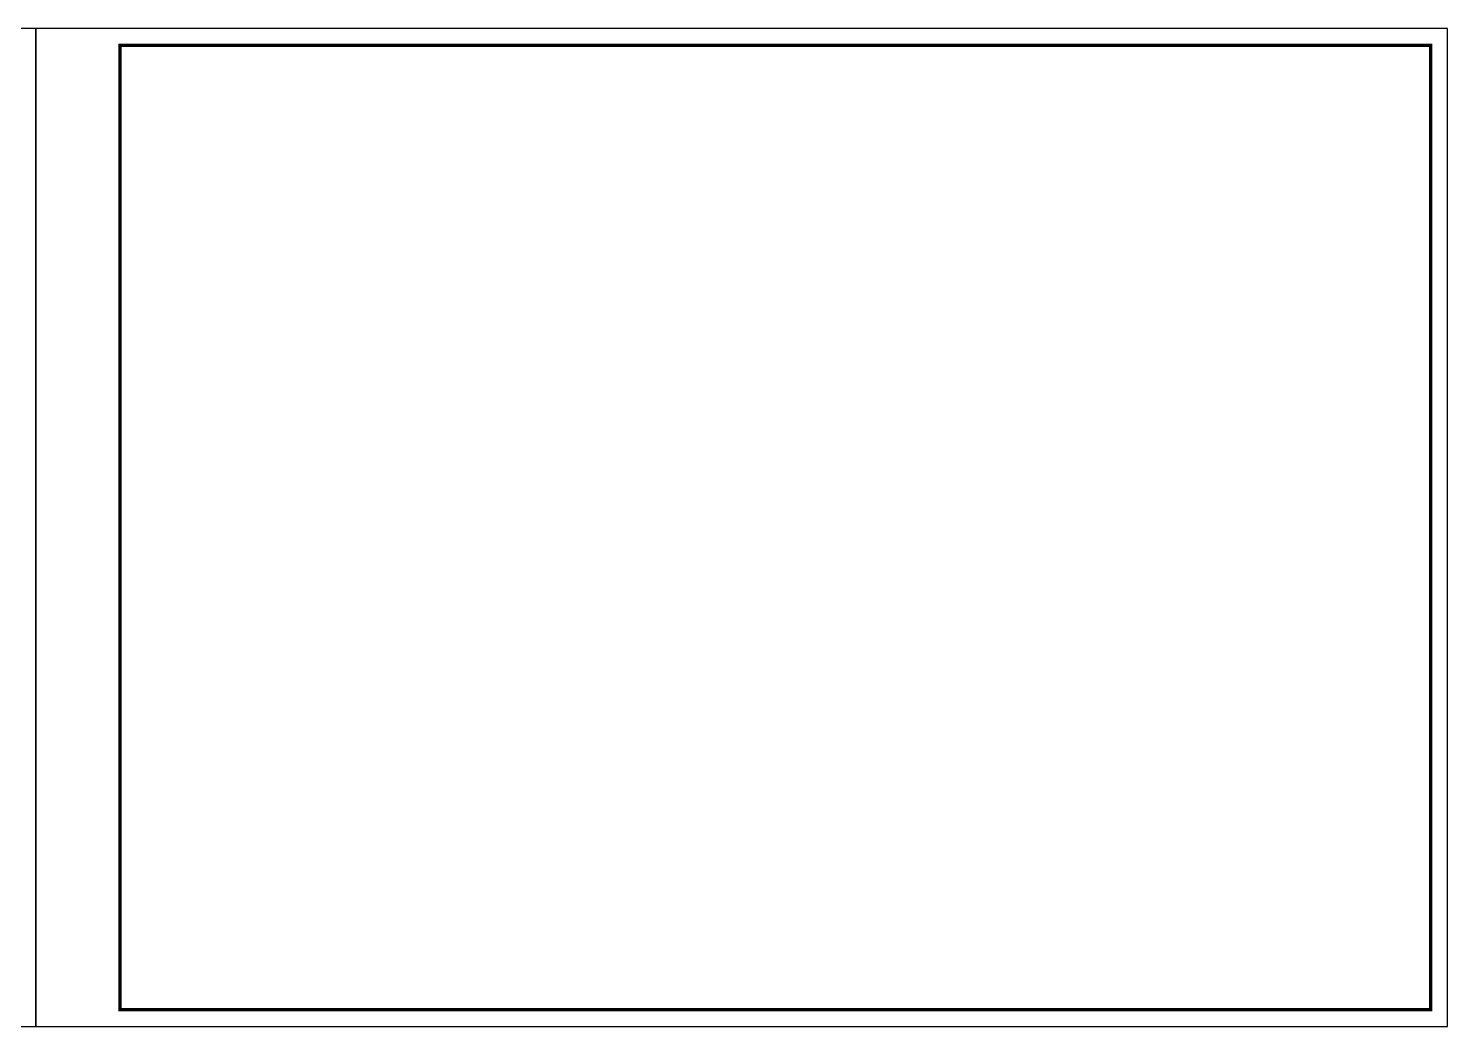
# Model space of a CAD drawing. Header units: inches. Extents: x -5 to 590600, y -6 to 3136597.
# Drawn here: x 586772 to 587532, y 3135237 to 3135772 of the extents above; entities that cross this region are included whole.
import ezdxf

# ---------------------------------------------------------------- set-up
doc = ezdxf.new("R2010")
doc.units = ezdxf.units.IN
doc.header["$LTSCALE"] = 1000
doc.header["$MEASUREMENT"] = 0
doc.layers.add('PUB_TITLE', color=4, linetype='Continuous')

msp = doc.modelspace()

# ---------------------------------------------------------------- linework, layer by layer
at = {"layer": 'PUB_TITLE', "color": 0, "linetype": 'Continuous'}
for points in [[(586020.23, 3135237.15), (586776.23, 3135237.15), (586776.23, 3135771.75), (586020.23, 3135771.75)], [(586020.23, 3135237.15), (586776.23, 3135237.15), (586776.23, 3135771.75), (586020.23, 3135771.75)], [(586776.23, 3135237.15), (587532.23, 3135237.15), (587532.23, 3135771.75), (586776.23, 3135771.75)], [(586776.23, 3135237.15), (587532.23, 3135237.15), (587532.23, 3135771.75), (586776.23, 3135771.75)]]:
    msp.add_lwpolyline(points, close=True, dxfattribs=at)
at = {"layer": 'PUB_TITLE', "color": 0, "linetype": 'Continuous', "const_width": 1.8}
msp.add_lwpolyline([(586821.23, 3135246.15), (587523.23, 3135246.15), (587523.23, 3135762.75), (586821.23, 3135762.75)], close=True, dxfattribs=at)
msp.add_lwpolyline([(586821.23, 3135246.15), (587523.23, 3135246.15), (587523.23, 3135762.75), (586821.23, 3135762.75)], close=True, dxfattribs=at)

doc.saveas('drawing.dxf')
